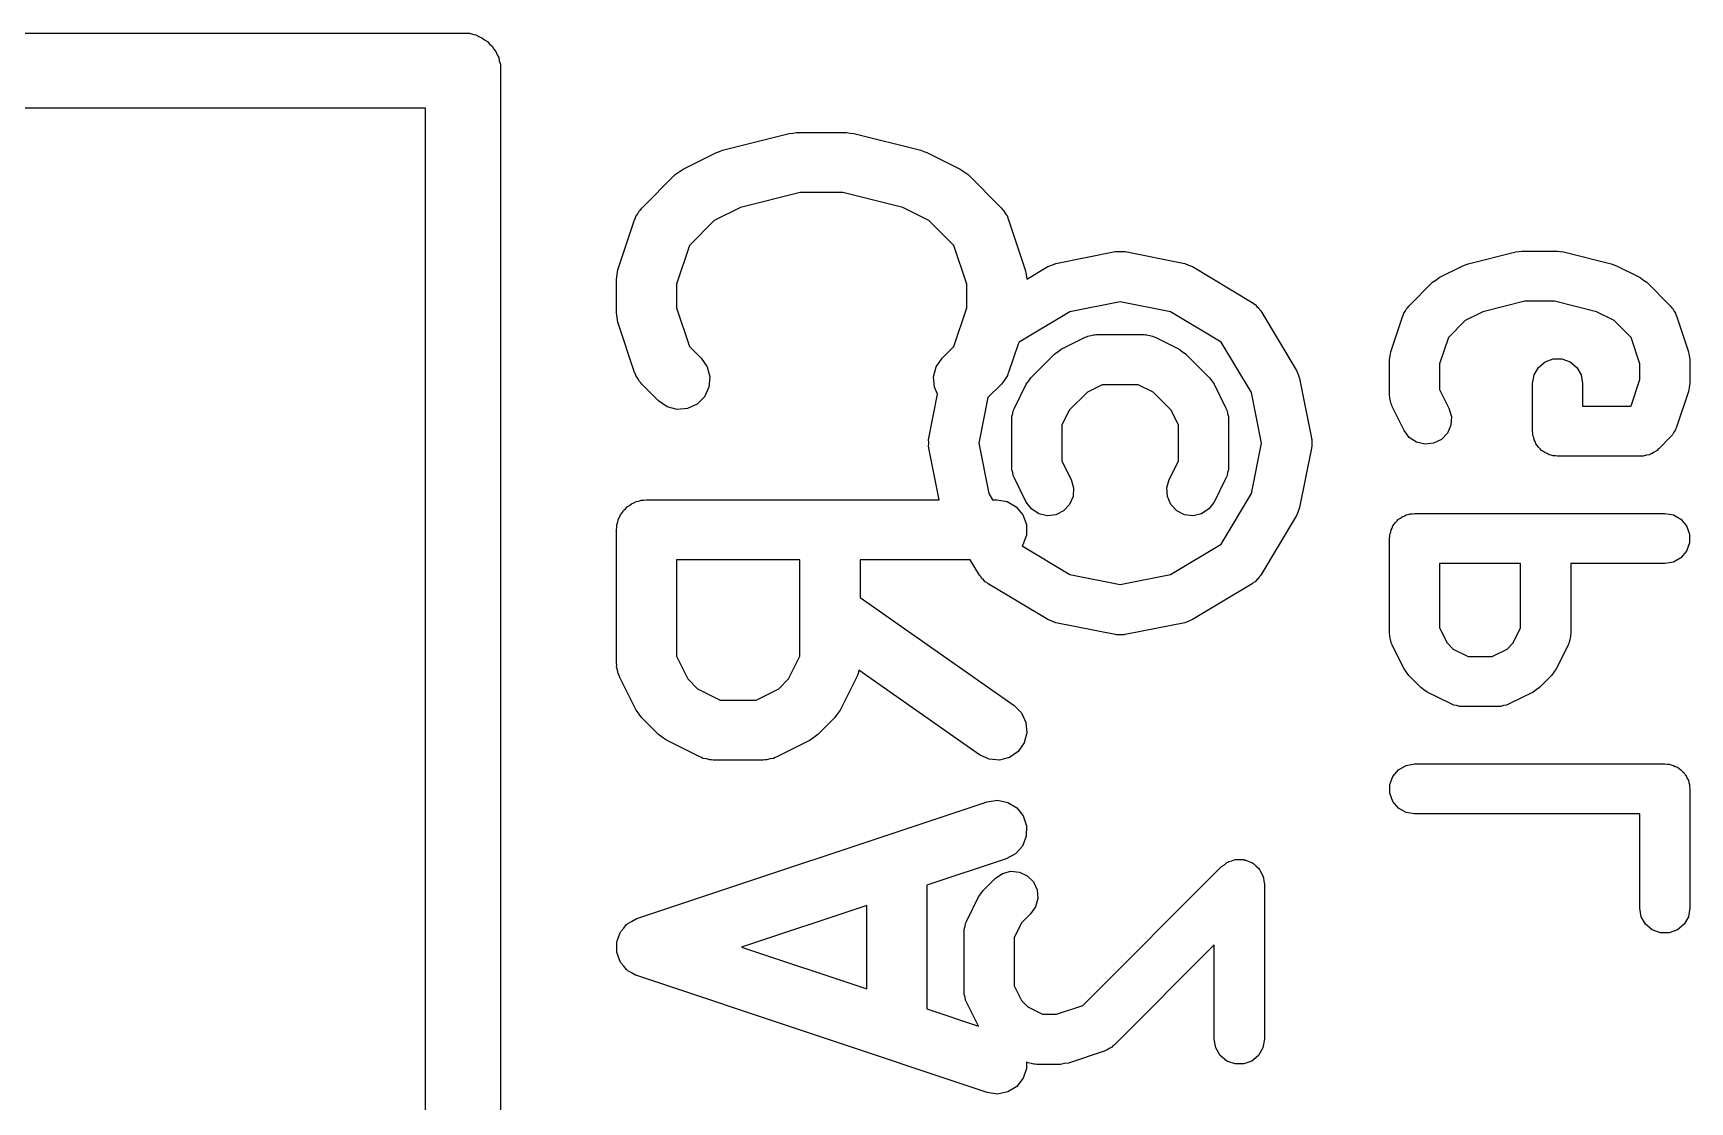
# Model space of a CAD drawing. Extents: x 50.6 to 149.4, y -133.5 to -34.1.
# Drawn here: x 81 to 89.41, y -77.62 to -72.2 of the extents above; entities that cross this region are included whole.
import ezdxf

# ---------------------------------------------------------------- set-up
doc = ezdxf.new("R2010")
doc.units = 0
doc.header["$MEASUREMENT"] = 0
doc.layers.add('BLACK', color=7, linetype='CONTINUOUS')

msp = doc.modelspace()

# ---------------------------------------------------------------- linework, layer by layer
at = {"layer": 'BLACK', "linetype": 'CONTINUOUS'}
for p, q in [((70.0405, -72.1995), (83.2017, -72.1995)), ((83.2017, -72.1995), (83.2017, -72.1995)), ((83.2017, -72.1995), (83.2186, -72.1995)), ((83.2186, -72.1995), (83.2345, -72.2053)), ((83.2345, -72.2053), (83.2512, -72.2082)), ((83.2512, -72.2082), (83.2658, -72.2167)), ((83.2658, -72.2167), (83.2817, -72.2225)), ((83.2817, -72.2225), (83.2947, -72.2334)), ((83.2947, -72.2334), (83.3093, -72.2418)), ((83.3093, -72.2418), (83.3202, -72.2548)), ((83.3202, -72.2548), (83.3332, -72.2657)), ((83.3332, -72.2657), (83.3416, -72.2803)), ((83.3416, -72.2803), (83.3525, -72.2933)), ((83.3525, -72.2933), (83.3583, -72.3092)), ((83.3583, -72.3092), (83.3668, -72.3238)), ((83.3668, -72.3238), (83.3697, -72.3405)), ((83.3697, -72.3405), (83.3755, -72.3564)), ((83.3755, -72.3564), (83.3755, -72.3733)), ((83.3755, -72.3733), (83.3755, -72.3733)), ((83.3755, -72.3733), (83.3755, -90.1867)), ((82.9945, -72.5805), (69.8333, -72.5805)), ((82.9945, -89.9795), (82.9945, -72.5805)), ((84.5027, -72.7925), (84.8414, -72.7078)), ((84.8414, -72.7078), (84.86, -72.7065)), ((84.86, -72.7065), (84.8783, -72.7033)), ((84.8783, -72.7033), (85.1323, -72.7033)), ((85.1323, -72.7033), (85.1507, -72.7065)), ((85.1507, -72.7065), (85.1693, -72.7078)), ((85.1693, -72.7078), (85.508, -72.7925)), ((84.4715, -72.804), (84.4875, -72.7993)), ((84.4875, -72.7993), (84.5027, -72.7925)), ((85.508, -72.7925), (85.5232, -72.7993)), ((85.5232, -72.7993), (85.5392, -72.804)), ((84.3022, -72.8887), (84.4715, -72.804)), ((85.5392, -72.804), (85.7085, -72.8887)), ((84.0932, -73.0866), (84.2626, -72.9172)), ((84.2626, -72.9172), (84.2826, -72.9032)), ((84.2826, -72.9032), (84.3022, -72.8887)), ((85.7085, -72.8887), (85.7281, -72.9032)), ((85.7281, -72.9032), (85.7481, -72.9172)), ((85.7481, -72.9172), (85.9174, -73.0866)), ((84.8971, -73.0081), (84.5929, -73.0841)), ((85.1136, -73.0081), (84.8971, -73.0081)), ((85.4178, -73.0841), (85.1136, -73.0081)), ((84.0564, -73.1461), (84.0606, -73.1384)), ((84.0606, -73.1384), (84.0629, -73.1299)), ((84.0629, -73.1299), (84.0731, -73.1153)), ((84.0731, -73.1153), (84.0816, -73.0996)), ((84.0816, -73.0996), (84.0882, -73.0938)), ((84.0882, -73.0938), (84.0932, -73.0866)), ((84.5929, -73.0841), (84.4606, -73.1503)), ((85.5501, -73.1502), (85.4178, -73.0841)), ((85.9174, -73.0866), (85.9225, -73.0938)), ((85.9225, -73.0938), (85.929, -73.0996)), ((85.929, -73.0996), (85.9375, -73.1153)), ((85.9375, -73.1153), (85.9478, -73.1299)), ((85.9478, -73.1299), (85.9501, -73.1384)), ((85.9501, -73.1384), (85.9542, -73.1461)), ((83.9718, -73.4001), (84.0564, -73.1461)), ((84.4606, -73.1503), (84.3342, -73.2767)), ((85.6765, -73.2767), (85.5501, -73.1502)), ((85.9542, -73.1461), (86.0389, -73.4001)), ((84.3342, -73.2767), (84.2687, -73.4731)), ((85.7419, -73.4731), (85.6765, -73.2767)), ((86.4983, -73.3074), (86.5011, -73.3065)), ((86.5011, -73.3065), (86.5203, -73.3069)), ((86.5203, -73.3069), (86.5395, -73.3065)), ((86.5395, -73.3065), (86.5422, -73.3074)), ((88.543, -73.3077), (88.5583, -73.305)), ((88.5583, -73.305), (88.7397, -73.305)), ((88.7397, -73.305), (88.755, -73.3077)), ((86.0465, -73.4472), (86.1525, -73.3836)), ((86.1525, -73.3836), (86.1727, -73.3759)), ((86.1727, -73.3759), (86.193, -73.3679)), ((86.193, -73.3679), (86.4954, -73.3075)), ((86.4954, -73.3075), (86.4983, -73.3074)), ((86.5422, -73.3074), (86.5452, -73.3075)), ((86.5452, -73.3075), (86.8475, -73.3679)), ((86.8475, -73.3679), (86.8677, -73.3758)), ((86.8677, -73.3758), (86.888, -73.3836)), ((86.888, -73.3836), (87.1904, -73.565)), ((88.1387, -73.4394), (88.2596, -73.3789)), ((88.2596, -73.3789), (88.2729, -73.3749)), ((88.2729, -73.3749), (88.2856, -73.3693)), ((88.2856, -73.3693), (88.5275, -73.3088)), ((88.5275, -73.3088), (88.543, -73.3077)), ((88.755, -73.3077), (88.7705, -73.3088)), ((88.7705, -73.3088), (89.0124, -73.3693)), ((89.0124, -73.3693), (89.0251, -73.3749)), ((89.0251, -73.3749), (89.0384, -73.3789)), ((89.0384, -73.3789), (89.1594, -73.4394)), ((83.9639, -73.4483), (83.9682, -73.4243)), ((83.9639, -73.6177), (83.9639, -73.4483)), ((83.9682, -73.4243), (83.9718, -73.4001)), ((84.2687, -73.4731), (84.2687, -73.5929)), ((85.7419, -73.5929), (85.7419, -73.4731)), ((86.0389, -73.4001), (86.0425, -73.4243)), ((86.0425, -73.4243), (86.0465, -73.4472)), ((87.9847, -73.5841), (88.1056, -73.4632)), ((88.1056, -73.4632), (88.1223, -73.4515)), ((88.1223, -73.4515), (88.1387, -73.4394)), ((89.1594, -73.4394), (89.1757, -73.4515)), ((89.1757, -73.4515), (89.1924, -73.4632)), ((89.1924, -73.4632), (89.3133, -73.5841)), ((88.5739, -73.559), (88.3607, -73.6123)), ((88.7241, -73.559), (88.5739, -73.559)), ((88.9373, -73.6123), (88.7241, -73.559)), ((83.9682, -73.6417), (83.9639, -73.6177)), ((83.9718, -73.6659), (83.9682, -73.6417)), ((84.2687, -73.5929), (84.3342, -73.7893)), ((85.6765, -73.7893), (85.7419, -73.5929)), ((86.2644, -73.6127), (86.0081, -73.7665)), ((86.5203, -73.5615), (86.2644, -73.6127)), ((86.7762, -73.6127), (86.5203, -73.5615)), ((87.0325, -73.7665), (86.7762, -73.6127)), ((87.1904, -73.565), (87.1972, -73.5709)), ((87.1972, -73.5709), (87.205, -73.5753)), ((87.205, -73.5753), (87.2137, -73.5853)), ((87.2137, -73.5853), (87.2237, -73.5939)), ((87.2237, -73.5939), (87.228, -73.6018)), ((87.228, -73.6018), (87.2339, -73.6086)), ((87.2339, -73.6086), (87.4154, -73.9109)), ((87.8935, -73.8152), (87.954, -73.6337)), ((87.954, -73.6337), (87.9575, -73.6273)), ((87.9575, -73.6273), (87.9594, -73.6202)), ((87.9594, -73.6202), (87.9679, -73.608)), ((87.9679, -73.608), (87.975, -73.595)), ((87.975, -73.595), (87.9805, -73.5901)), ((87.9805, -73.5901), (87.9847, -73.5841)), ((88.3607, -73.6123), (88.2707, -73.6573)), ((89.0274, -73.6573), (88.9373, -73.6123)), ((89.3133, -73.5841), (89.3175, -73.5901)), ((89.3175, -73.5901), (89.323, -73.595)), ((89.323, -73.595), (89.3301, -73.608)), ((89.3301, -73.608), (89.3386, -73.6202)), ((89.3386, -73.6202), (89.3405, -73.6273)), ((89.3405, -73.6273), (89.344, -73.6337)), ((89.344, -73.6337), (89.4045, -73.8152)), ((84.0564, -73.9199), (83.9718, -73.6659)), ((88.2707, -73.6573), (88.1855, -73.7425)), ((89.1125, -73.7425), (89.0274, -73.6573)), ((84.3342, -73.7893), (84.3934, -73.8486)), ((85.6172, -73.8486), (85.6765, -73.7893)), ((86.002, -73.7766), (85.9542, -73.9199)), ((86.0081, -73.7665), (86.002, -73.7766)), ((86.2052, -73.8143), (86.2216, -73.8022)), ((86.2216, -73.8022), (86.3425, -73.7417)), ((86.3425, -73.7417), (86.3495, -73.7397)), ((86.3495, -73.7397), (86.3559, -73.736)), ((86.3559, -73.736), (86.3705, -73.7334)), ((86.3705, -73.7334), (86.3848, -73.7292)), ((86.3848, -73.7292), (86.3921, -73.7296)), ((86.3921, -73.7296), (86.3993, -73.7283)), ((86.3993, -73.7283), (86.6412, -73.7283)), ((86.6412, -73.7283), (86.6484, -73.7296)), ((86.6484, -73.7296), (86.6557, -73.7292)), ((86.6557, -73.7292), (86.67, -73.7334)), ((86.67, -73.7334), (86.6847, -73.736)), ((86.6847, -73.736), (86.691, -73.7397)), ((86.691, -73.7397), (86.698, -73.7417)), ((86.698, -73.7417), (86.819, -73.8022)), ((86.819, -73.8022), (86.8353, -73.8143)), ((87.1862, -74.0228), (87.0325, -73.7665)), ((88.1855, -73.7425), (88.141, -73.8759)), ((89.157, -73.8759), (89.1125, -73.7425)), ((84.3934, -73.8486), (84.4238, -73.8919)), ((84.4238, -73.8919), (84.4375, -73.9431)), ((85.5732, -73.9431), (85.5869, -73.8919)), ((85.5869, -73.8919), (85.6172, -73.8486)), ((86.0676, -73.947), (86.1886, -73.826)), ((86.1886, -73.826), (86.2052, -73.8143)), ((86.8353, -73.8143), (86.852, -73.826)), ((86.852, -73.826), (86.9729, -73.947)), ((87.887, -73.8553), (87.8906, -73.8353)), ((87.887, -74.0368), (87.887, -73.8553)), ((87.8906, -73.8353), (87.8935, -73.8152)), ((88.141, -73.8759), (88.141, -74.0068)), ((88.6204, -73.9329), (88.6424, -73.8947)), ((88.6424, -73.8947), (88.6762, -73.8663)), ((88.6762, -73.8663), (88.7177, -73.8512)), ((88.7177, -73.8512), (88.7618, -73.8512)), ((88.7618, -73.8512), (88.8032, -73.8663)), ((88.8032, -73.8663), (88.837, -73.8947)), ((88.837, -73.8947), (88.8591, -73.9329)), ((89.157, -73.9557), (89.157, -73.8759)), ((89.4045, -73.8152), (89.4075, -73.8353)), ((89.4075, -73.8353), (89.411, -73.8553)), ((89.411, -73.8553), (89.411, -73.9763)), ((84.0606, -73.9276), (84.0564, -73.9199)), ((84.0629, -73.9361), (84.0606, -73.9276)), ((84.0731, -73.9507), (84.0629, -73.9361)), ((84.0816, -73.9664), (84.0731, -73.9507)), ((84.0882, -73.9722), (84.0816, -73.9664)), ((84.0932, -73.9794), (84.0882, -73.9722)), ((84.4375, -73.9431), (84.4329, -73.9958)), ((85.5778, -73.9958), (85.5732, -73.9431)), ((85.9225, -73.9722), (85.9174, -73.9794)), ((85.929, -73.9664), (85.9225, -73.9722)), ((85.9375, -73.9507), (85.929, -73.9664)), ((85.9478, -73.9361), (85.9375, -73.9507)), ((85.9501, -73.9276), (85.9478, -73.9361)), ((85.9542, -73.9199), (85.9501, -73.9276)), ((86.0438, -73.98), (86.0559, -73.9636)), ((86.0559, -73.9636), (86.0676, -73.947)), ((86.9729, -73.947), (86.9846, -73.9636)), ((86.9846, -73.9636), (86.9967, -73.98)), ((87.4154, -73.9109), (87.4231, -73.9312)), ((87.4231, -73.9312), (87.431, -73.9514)), ((87.431, -73.9514), (87.4915, -74.2538)), ((88.6127, -73.9763), (88.6204, -73.9329)), ((88.6127, -74.2182), (88.6127, -73.9763)), ((88.8591, -73.9329), (88.8667, -73.9763)), ((88.8667, -73.9763), (88.8667, -74.0912)), ((89.1125, -74.0891), (89.157, -73.9557)), ((89.411, -73.9763), (89.4075, -73.9963)), ((84.1779, -74.0641), (84.0932, -73.9794)), ((84.4105, -74.0437), (84.3731, -74.0812)), ((84.4329, -73.9958), (84.4105, -74.0437)), ((85.5491, -74.2538), (85.5938, -74.0301)), ((85.5938, -74.0301), (85.5778, -73.9958)), ((85.8493, -74.0475), (85.8031, -74.2787)), ((85.9174, -73.9794), (85.8493, -74.0475)), ((85.9833, -74.1009), (86.0438, -73.98)), ((86.3536, -74.0202), (86.2618, -74.112)), ((86.4293, -73.9823), (86.3536, -74.0202)), ((86.6112, -73.9823), (86.4293, -73.9823)), ((86.6869, -74.0202), (86.6112, -73.9823)), ((86.7787, -74.112), (86.6869, -74.0202)), ((86.9967, -73.98), (87.0572, -74.1009)), ((87.2374, -74.2787), (87.1862, -74.0228)), ((87.8883, -74.044), (87.887, -74.0368)), ((87.8879, -74.0513), (87.8883, -74.044)), ((87.8921, -74.0655), (87.8879, -74.0513)), ((88.141, -74.0068), (88.1881, -74.1009)), ((89.4045, -74.0165), (89.344, -74.1979)), ((89.4075, -73.9963), (89.4045, -74.0165)), ((84.2213, -74.0945), (84.1779, -74.0641)), ((84.2724, -74.1082), (84.2213, -74.0945)), ((84.3251, -74.1035), (84.2724, -74.1082)), ((84.3731, -74.0812), (84.3251, -74.1035)), ((85.9708, -74.1432), (85.975, -74.1289)), ((85.9712, -74.1505), (85.9708, -74.1432)), ((85.975, -74.1289), (85.9776, -74.1143)), ((85.9776, -74.1143), (85.9812, -74.1079)), ((85.9812, -74.1079), (85.9833, -74.1009)), ((86.2618, -74.112), (86.2239, -74.1877)), ((86.8166, -74.1877), (86.7787, -74.112)), ((87.0572, -74.1009), (87.0593, -74.1079)), ((87.0593, -74.1079), (87.0629, -74.1143)), ((87.0629, -74.1143), (87.0655, -74.1289)), ((87.0655, -74.1289), (87.0698, -74.1432)), ((87.0698, -74.1432), (87.0693, -74.1505)), ((87.8947, -74.0802), (87.8921, -74.0655)), ((87.8983, -74.0865), (87.8947, -74.0802)), ((87.9004, -74.0936), (87.8983, -74.0865)), ((87.9609, -74.2145), (87.9004, -74.0936)), ((88.1881, -74.1009), (88.2007, -74.1432)), ((88.2007, -74.1432), (88.198, -74.1872)), ((88.8667, -74.0912), (89.1105, -74.0912)), ((89.1105, -74.0912), (89.1125, -74.0891)), ((85.9699, -74.1577), (85.9712, -74.1505)), ((85.9699, -74.3996), (85.9699, -74.1577)), ((86.2239, -74.1877), (86.2239, -74.3696)), ((86.8166, -74.3696), (86.8166, -74.1877)), ((87.0693, -74.1505), (87.0706, -74.1577)), ((87.0706, -74.1577), (87.0706, -74.3996)), ((87.9872, -74.2499), (87.9609, -74.2145)), ((88.1805, -74.2277), (88.1502, -74.2597)), ((88.198, -74.1872), (88.1805, -74.2277)), ((88.6147, -74.2291), (88.6127, -74.2182)), ((88.6147, -74.2402), (88.6147, -74.2291)), ((89.3301, -74.2236), (89.323, -74.2367)), ((89.3386, -74.2114), (89.3301, -74.2236)), ((89.3405, -74.2043), (89.3386, -74.2114)), ((89.344, -74.1979), (89.3405, -74.2043)), ((85.5481, -74.2595), (85.549, -74.2567)), ((85.5485, -74.2787), (85.5481, -74.2595)), ((85.5481, -74.2979), (85.5485, -74.2787)), ((85.549, -74.3006), (85.5481, -74.2979)), ((85.549, -74.2567), (85.5491, -74.2538)), ((85.5491, -74.3036), (85.549, -74.3006)), ((85.6015, -74.5659), (85.5491, -74.3036)), ((85.8031, -74.2787), (85.8543, -74.5346)), ((87.1862, -74.5346), (87.2374, -74.2787)), ((87.4915, -74.3036), (87.431, -74.606)), ((87.4915, -74.2538), (87.4915, -74.2567)), ((87.4915, -74.2567), (87.4925, -74.2595)), ((87.4925, -74.2979), (87.4915, -74.3006)), ((87.4915, -74.3006), (87.4915, -74.3036)), ((87.4925, -74.2595), (87.492, -74.2787)), ((87.492, -74.2787), (87.4925, -74.2979)), ((88.024, -74.2742), (87.9872, -74.2499)), ((88.0669, -74.2845), (88.024, -74.2742)), ((88.1107, -74.2794), (88.0669, -74.2845)), ((88.1502, -74.2597), (88.1107, -74.2794)), ((88.6185, -74.2507), (88.6147, -74.2402)), ((88.6204, -74.2616), (88.6185, -74.2507)), ((88.626, -74.2713), (88.6204, -74.2616)), ((88.6298, -74.2817), (88.626, -74.2713)), ((88.6369, -74.2902), (88.6298, -74.2817)), ((88.6424, -74.2998), (88.6369, -74.2902)), ((88.651, -74.307), (88.6424, -74.2998)), ((88.6581, -74.3155), (88.651, -74.307)), ((88.6677, -74.321), (88.6581, -74.3155)), ((89.2447, -74.3155), (89.2303, -74.3238)), ((89.2483, -74.3112), (89.2447, -74.3155)), ((89.2529, -74.308), (89.2483, -74.3112)), ((89.3133, -74.2475), (89.2529, -74.308)), ((89.3175, -74.2415), (89.3133, -74.2475)), ((89.323, -74.2367), (89.3175, -74.2415)), ((85.9712, -74.4068), (85.9699, -74.3996)), ((86.2239, -74.3696), (86.271, -74.4638)), ((86.7695, -74.4638), (86.8166, -74.3696)), ((87.0706, -74.3996), (87.0693, -74.4068)), ((88.6762, -74.3282), (88.6677, -74.321)), ((88.6867, -74.332), (88.6762, -74.3282)), ((88.6963, -74.3375), (88.6867, -74.332)), ((88.7072, -74.3395), (88.6963, -74.3375)), ((88.7177, -74.3433), (88.7072, -74.3395)), ((88.7288, -74.3433), (88.7177, -74.3433)), ((88.7397, -74.3452), (88.7288, -74.3433)), ((89.1631, -74.3452), (88.7397, -74.3452)), ((89.1686, -74.3442), (89.1631, -74.3452)), ((89.1741, -74.3447), (89.1686, -74.3442)), ((89.1902, -74.3404), (89.1741, -74.3447)), ((89.2065, -74.3375), (89.1902, -74.3404)), ((89.2113, -74.3347), (89.2065, -74.3375)), ((89.2167, -74.3333), (89.2113, -74.3347)), ((89.2303, -74.3238), (89.2167, -74.3333)), ((85.9708, -74.4141), (85.9712, -74.4068)), ((85.975, -74.4284), (85.9708, -74.4141)), ((85.9776, -74.4431), (85.975, -74.4284)), ((85.9812, -74.4494), (85.9776, -74.4431)), ((85.9833, -74.4564), (85.9812, -74.4494)), ((86.0438, -74.5774), (85.9833, -74.4564)), ((86.271, -74.4638), (86.2836, -74.5061)), ((86.757, -74.5061), (86.7695, -74.4638)), ((87.0572, -74.4564), (86.9967, -74.5774)), ((87.0593, -74.4494), (87.0572, -74.4564)), ((87.0629, -74.4431), (87.0593, -74.4494)), ((87.0655, -74.4284), (87.0629, -74.4431)), ((87.0698, -74.4141), (87.0655, -74.4284)), ((87.0693, -74.4068), (87.0698, -74.4141)), ((84.1032, -74.5682), (84.1163, -74.5659)), ((84.1163, -74.5659), (85.6015, -74.5659)), ((85.8543, -74.5346), (85.8731, -74.5659)), ((85.8731, -74.5659), (85.8943, -74.5659)), ((85.8943, -74.5659), (85.9465, -74.5751)), ((86.2809, -74.5501), (86.2634, -74.5906)), ((86.2836, -74.5061), (86.2809, -74.5501)), ((86.7596, -74.5501), (86.757, -74.5061)), ((86.7771, -74.5906), (86.7596, -74.5501)), ((87.0325, -74.7909), (87.1862, -74.5346)), ((83.9798, -74.6547), (83.9844, -74.6421)), ((83.9844, -74.6421), (83.9929, -74.6319)), ((83.9929, -74.6319), (83.9996, -74.6204)), ((83.9996, -74.6204), (84.0098, -74.6118)), ((84.0098, -74.6118), (84.0184, -74.6016)), ((84.0184, -74.6016), (84.0299, -74.5949)), ((84.0299, -74.5949), (84.0401, -74.5864)), ((84.0401, -74.5864), (84.0527, -74.5818)), ((84.0527, -74.5818), (84.0642, -74.5751)), ((84.0642, -74.5751), (84.0773, -74.5728)), ((84.0773, -74.5728), (84.0899, -74.5682)), ((84.0899, -74.5682), (84.1032, -74.5682)), ((85.9465, -74.5751), (85.9923, -74.6016)), ((85.9923, -74.6016), (86.0263, -74.6421)), ((86.0263, -74.6421), (86.0444, -74.6919)), ((86.0701, -74.6128), (86.0438, -74.5774)), ((86.1069, -74.6371), (86.0701, -74.6128)), ((86.1498, -74.6473), (86.1069, -74.6371)), ((86.1936, -74.6423), (86.1498, -74.6473)), ((86.2331, -74.6226), (86.1936, -74.6423)), ((86.2634, -74.5906), (86.2331, -74.6226)), ((86.8075, -74.6226), (86.7771, -74.5906)), ((86.8469, -74.6423), (86.8075, -74.6226)), ((86.8907, -74.6473), (86.8469, -74.6423)), ((86.9336, -74.6371), (86.8907, -74.6473)), ((86.9704, -74.6128), (86.9336, -74.6371)), ((86.9967, -74.5774), (86.9704, -74.6128)), ((87.4154, -74.6464), (87.2339, -74.9488)), ((87.4231, -74.6262), (87.4154, -74.6464)), ((87.431, -74.606), (87.4231, -74.6262)), ((87.9505, -74.6525), (87.961, -74.6487)), ((87.961, -74.6487), (87.9706, -74.6431)), ((87.9706, -74.6431), (87.9815, -74.6412)), ((87.9815, -74.6412), (87.992, -74.6374)), ((87.992, -74.6374), (88.0031, -74.6374)), ((88.0031, -74.6374), (88.014, -74.6355)), ((88.014, -74.6355), (89.284, -74.6355)), ((89.284, -74.6355), (89.3275, -74.6431)), ((89.3275, -74.6431), (89.3657, -74.6652)), ((83.9639, -74.7183), (83.9662, -74.7052)), ((83.9639, -75.3957), (83.9639, -74.7183)), ((83.9662, -74.6919), (83.9708, -74.6793)), ((83.9662, -74.7052), (83.9662, -74.6919)), ((83.9708, -74.6793), (83.9731, -74.6662)), ((83.9731, -74.6662), (83.9798, -74.6547)), ((86.0444, -74.6919), (86.0444, -74.7448)), ((87.889, -74.7404), (87.8928, -74.73)), ((87.8928, -74.73), (87.8947, -74.719)), ((87.8947, -74.719), (87.9002, -74.7094)), ((87.9002, -74.7094), (87.904, -74.699)), ((87.904, -74.699), (87.9112, -74.6905)), ((87.9112, -74.6905), (87.9167, -74.6808)), ((87.9167, -74.6808), (87.9252, -74.6737)), ((87.9252, -74.6737), (87.9324, -74.6652)), ((87.9324, -74.6652), (87.942, -74.6596)), ((87.942, -74.6596), (87.9505, -74.6525)), ((89.3657, -74.6652), (89.394, -74.699)), ((89.394, -74.699), (89.4091, -74.7404)), ((86.0263, -74.7945), (86.0223, -74.7994)), ((86.0223, -74.7994), (86.2644, -74.9446)), ((86.0444, -74.7448), (86.0263, -74.7945)), ((86.7762, -74.9446), (87.0325, -74.7909)), ((87.887, -74.7625), (87.889, -74.7515)), ((87.887, -75.2463), (87.887, -74.7625)), ((87.889, -74.7515), (87.889, -74.7404)), ((89.4091, -74.7845), (89.394, -74.826)), ((89.4091, -74.7404), (89.4091, -74.7845)), ((84.2687, -74.8707), (84.2687, -75.3597)), ((84.8953, -74.8707), (84.2687, -74.8707)), ((84.8953, -75.3597), (84.8953, -74.8707)), ((85.7598, -74.8707), (85.2001, -74.8707)), ((85.2001, -74.8707), (85.2001, -75.0623)), ((85.8066, -74.9488), (85.7598, -74.8707)), ((88.141, -74.8895), (88.141, -75.2163)), ((88.5523, -74.8895), (88.141, -74.8895)), ((88.5523, -75.2163), (88.5523, -74.8895)), ((89.284, -74.8895), (88.8063, -74.8895)), ((88.8063, -74.8895), (88.8063, -75.2463)), ((89.3275, -74.8818), (89.284, -74.8895)), ((89.3657, -74.8598), (89.3275, -74.8818)), ((89.394, -74.826), (89.3657, -74.8598)), ((85.8125, -74.9556), (85.8066, -74.9488)), ((85.8169, -74.9634), (85.8125, -74.9556)), ((85.8268, -74.9721), (85.8169, -74.9634)), ((85.8355, -74.9821), (85.8268, -74.9721)), ((85.8434, -74.9864), (85.8355, -74.9821)), ((85.8502, -74.9923), (85.8434, -74.9864)), ((86.2644, -74.9446), (86.5203, -74.9958)), ((86.5203, -74.9958), (86.7762, -74.9446)), ((87.1971, -74.9864), (87.1904, -74.9923)), ((87.205, -74.9821), (87.1971, -74.9864)), ((87.2137, -74.9721), (87.205, -74.9821)), ((87.2237, -74.9634), (87.2137, -74.9721)), ((87.228, -74.9556), (87.2237, -74.9634)), ((87.2339, -74.9488), (87.228, -74.9556)), ((85.2001, -75.0623), (85.9817, -75.6095)), ((86.1525, -75.1738), (85.8502, -74.9923)), ((87.1904, -74.9923), (86.888, -75.1738)), ((86.1727, -75.1815), (86.1525, -75.1738)), ((86.193, -75.1894), (86.1727, -75.1815)), ((86.4954, -75.2499), (86.193, -75.1894)), ((86.8475, -75.1894), (86.5452, -75.2499)), ((86.8678, -75.1815), (86.8475, -75.1894)), ((86.888, -75.1738), (86.8678, -75.1815)), ((88.141, -75.2163), (88.1789, -75.292)), ((88.5144, -75.292), (88.5523, -75.2163)), ((86.4983, -75.2499), (86.4954, -75.2499)), ((86.5011, -75.2509), (86.4983, -75.2499)), ((86.5203, -75.2504), (86.5011, -75.2509)), ((86.5394, -75.2509), (86.5203, -75.2504)), ((86.5422, -75.2499), (86.5394, -75.2509)), ((86.5452, -75.2499), (86.5422, -75.2499)), ((87.8883, -75.2535), (87.887, -75.2463)), ((87.8879, -75.2608), (87.8883, -75.2535)), ((87.8921, -75.2751), (87.8879, -75.2608)), ((87.8947, -75.2897), (87.8921, -75.2751)), ((87.8983, -75.2961), (87.8947, -75.2897)), ((87.9004, -75.3031), (87.8983, -75.2961)), ((87.9609, -75.424), (87.9004, -75.3031)), ((88.1789, -75.292), (88.2102, -75.3233)), ((88.2102, -75.3233), (88.2859, -75.3612)), ((88.4074, -75.3612), (88.4831, -75.3233)), ((88.4831, -75.3233), (88.5144, -75.292)), ((88.7929, -75.3031), (88.7324, -75.424)), ((88.7949, -75.2961), (88.7929, -75.3031)), ((88.7986, -75.2897), (88.7949, -75.2961)), ((88.8012, -75.2751), (88.7986, -75.2897)), ((88.8054, -75.2608), (88.8012, -75.2751)), ((88.8063, -75.2463), (88.805, -75.2535)), ((88.805, -75.2535), (88.8054, -75.2608)), ((83.9655, -75.4043), (83.9639, -75.3957)), ((83.9649, -75.4131), (83.9655, -75.4043)), ((84.2687, -75.3597), (84.3263, -75.4747)), ((84.8377, -75.4747), (84.8953, -75.3597)), ((88.2859, -75.3612), (88.4074, -75.3612)), ((83.97, -75.4302), (83.9649, -75.4131)), ((83.9731, -75.4478), (83.97, -75.4302)), ((83.9775, -75.4554), (83.9731, -75.4478)), ((83.98, -75.4638), (83.9775, -75.4554)), ((84.0647, -75.6332), (83.98, -75.4638)), ((84.3263, -75.4747), (84.3759, -75.5244)), ((84.7881, -75.5244), (84.8377, -75.4747)), ((85.184, -75.4638), (85.0993, -75.6332)), ((85.1865, -75.4554), (85.184, -75.4638)), ((85.1909, -75.4478), (85.1865, -75.4554)), ((85.194, -75.4302), (85.1909, -75.4478)), ((85.8069, -75.8592), (85.194, -75.4301)), ((85.194, -75.4301), (85.194, -75.4302)), ((87.973, -75.4404), (87.9609, -75.424)), ((87.9847, -75.457), (87.973, -75.4404)), ((88.0452, -75.5175), (87.9847, -75.457)), ((88.7086, -75.457), (88.6481, -75.5175)), ((88.7203, -75.4404), (88.7086, -75.457)), ((88.7324, -75.424), (88.7203, -75.4404)), ((84.3759, -75.5244), (84.491, -75.5819)), ((84.673, -75.5819), (84.7881, -75.5244)), ((88.0618, -75.5292), (88.0452, -75.5175)), ((88.0782, -75.5413), (88.0618, -75.5292)), ((88.1991, -75.6018), (88.0782, -75.5413)), ((88.6151, -75.5413), (88.4942, -75.6018)), ((88.6314, -75.5292), (88.6151, -75.5413)), ((88.6481, -75.5175), (88.6314, -75.5292)), ((84.0792, -75.6528), (84.0647, -75.6332)), ((84.0932, -75.6728), (84.0792, -75.6528)), ((84.491, -75.5819), (84.673, -75.5819)), ((85.0848, -75.6528), (85.0708, -75.6728)), ((85.0993, -75.6332), (85.0848, -75.6528)), ((85.9817, -75.6095), (86.0192, -75.6469)), ((86.0192, -75.6469), (86.0415, -75.6949)), ((88.2061, -75.6039), (88.1991, -75.6018)), ((88.2125, -75.6075), (88.2061, -75.6039)), ((88.2271, -75.6101), (88.2125, -75.6075)), ((88.2414, -75.6144), (88.2271, -75.6101)), ((88.2487, -75.6139), (88.2414, -75.6144)), ((88.2559, -75.6152), (88.2487, -75.6139)), ((88.4374, -75.6152), (88.2559, -75.6152)), ((88.4446, -75.6139), (88.4374, -75.6152)), ((88.4519, -75.6144), (88.4446, -75.6139)), ((88.4661, -75.6101), (88.4519, -75.6144)), ((88.4808, -75.6075), (88.4661, -75.6101)), ((88.4871, -75.6039), (88.4808, -75.6075)), ((88.4942, -75.6018), (88.4871, -75.6039)), ((84.1779, -75.7574), (84.0932, -75.6728)), ((85.0708, -75.6728), (84.9861, -75.7574)), ((86.0415, -75.6949), (86.0462, -75.7476)), ((84.1979, -75.7714), (84.1779, -75.7574)), ((84.2175, -75.786), (84.1979, -75.7714)), ((84.3868, -75.8706), (84.2175, -75.786)), ((84.9465, -75.786), (84.7772, -75.8706)), ((84.9661, -75.7714), (84.9465, -75.786)), ((84.9861, -75.7574), (84.9661, -75.7714)), ((86.0325, -75.7987), (86.0021, -75.8421)), ((86.0462, -75.7476), (86.0325, -75.7987)), ((84.3953, -75.8731), (84.3868, -75.8706)), ((84.4029, -75.8775), (84.3953, -75.8731)), ((84.4205, -75.8806), (84.4029, -75.8775)), ((84.4376, -75.8857), (84.4205, -75.8806)), ((84.4463, -75.8852), (84.4376, -75.8857)), ((84.455, -75.8867), (84.4463, -75.8852)), ((84.709, -75.8867), (84.455, -75.8867)), ((84.7177, -75.8852), (84.709, -75.8867)), ((84.7264, -75.8857), (84.7177, -75.8852)), ((84.7435, -75.8806), (84.7264, -75.8857)), ((84.7611, -75.8775), (84.7435, -75.8806)), ((84.7687, -75.8731), (84.7611, -75.8775)), ((84.7772, -75.8706), (84.7687, -75.8731)), ((85.8549, -75.8815), (85.8069, -75.8592)), ((85.9076, -75.8862), (85.8549, -75.8815)), ((85.9588, -75.8724), (85.9076, -75.8862)), ((86.0021, -75.8421), (85.9588, -75.8724)), ((87.9706, -75.9131), (88.014, -75.9055)), ((88.014, -75.9055), (89.284, -75.9055)), ((89.284, -75.9055), (89.295, -75.9074)), ((89.295, -75.9074), (89.3061, -75.9074)), ((89.3061, -75.9074), (89.3165, -75.9112)), ((89.3165, -75.9112), (89.3275, -75.9131)), ((87.889, -76.0104), (87.904, -75.969)), ((87.904, -75.969), (87.9324, -75.9352)), ((87.9324, -75.9352), (87.9706, -75.9131)), ((89.3275, -75.9131), (89.3371, -75.9187)), ((89.3371, -75.9187), (89.3475, -75.9225)), ((89.3475, -75.9225), (89.356, -75.9296)), ((89.356, -75.9296), (89.3657, -75.9352)), ((89.3657, -75.9352), (89.3728, -75.9437)), ((89.3728, -75.9437), (89.3813, -75.9508)), ((89.3813, -75.9508), (89.3869, -75.9605)), ((89.3869, -75.9605), (89.394, -75.969)), ((89.394, -75.969), (89.3978, -75.9794)), ((89.3978, -75.9794), (89.4034, -75.989)), ((89.4034, -75.989), (89.4053, -76)), ((87.889, -76.0545), (87.889, -76.0104)), ((87.904, -76.096), (87.889, -76.0545)), ((89.4053, -76), (89.4091, -76.0104)), ((89.4091, -76.0104), (89.4091, -76.0215)), ((89.4091, -76.0215), (89.411, -76.0325)), ((89.411, -76.0325), (89.411, -76.6372)), ((84.0681, -76.6904), (85.8461, -76.0978)), ((85.8461, -76.0978), (85.8985, -76.09)), ((85.8985, -76.09), (85.9503, -76.1006)), ((85.9503, -76.1006), (85.9954, -76.1283)), ((85.9954, -76.1283), (86.0283, -76.1698)), ((87.9324, -76.1298), (87.904, -76.096)), ((87.9706, -76.1518), (87.9324, -76.1298)), ((88.014, -76.1595), (87.9706, -76.1518)), ((89.157, -76.1595), (88.014, -76.1595)), ((89.157, -76.6372), (89.157, -76.1595)), ((86.0283, -76.1698), (86.0451, -76.22)), ((86.0451, -76.22), (86.0436, -76.2729)), ((86.0242, -76.3221), (85.9891, -76.3617)), ((86.0436, -76.2729), (86.0242, -76.3221)), ((85.9425, -76.3869), (85.5387, -76.5215)), ((85.9891, -76.3617), (85.9425, -76.3869)), ((87.0352, -76.4265), (87.0488, -76.417)), ((87.0488, -76.417), (87.0615, -76.4063)), ((87.0615, -76.4063), (87.0668, -76.4044)), ((87.0668, -76.4044), (87.0714, -76.4012)), ((87.0714, -76.4012), (87.0874, -76.3969)), ((87.0874, -76.3969), (87.103, -76.3912)), ((87.103, -76.3912), (87.1086, -76.3912)), ((87.1086, -76.3912), (87.114, -76.3898)), ((87.114, -76.3898), (87.1305, -76.3912)), ((87.1305, -76.3912), (87.1471, -76.3912)), ((87.1471, -76.3912), (87.1523, -76.3931)), ((87.1523, -76.3931), (87.1579, -76.3936)), ((87.1579, -76.3936), (87.1729, -76.4006)), ((87.1729, -76.4006), (87.1885, -76.4063)), ((87.1885, -76.4063), (87.1928, -76.4099)), ((87.1928, -76.4099), (87.1979, -76.4123)), ((87.1979, -76.4123), (87.2096, -76.424)), ((85.8257, -76.5474), (85.8862, -76.487)), ((85.8862, -76.487), (85.9223, -76.4617)), ((85.9223, -76.4617), (85.9649, -76.4502)), ((85.9649, -76.4502), (86.0088, -76.4541)), ((86.0088, -76.4541), (86.0488, -76.4727)), ((86.0488, -76.4727), (86.08, -76.5039)), ((86.3307, -77.131), (87.0352, -76.4265)), ((87.2096, -76.424), (87.2223, -76.4347)), ((87.2223, -76.4347), (87.2251, -76.4395)), ((87.2251, -76.4395), (87.2291, -76.4434)), ((87.2291, -76.4434), (87.2361, -76.4585)), ((87.2361, -76.4585), (87.2444, -76.4729)), ((87.2444, -76.4729), (87.2453, -76.4784)), ((87.2453, -76.4784), (87.2477, -76.4834)), ((87.2477, -76.4834), (87.2491, -76.5)), ((87.2491, -76.5), (87.252, -76.5163)), ((85.5387, -76.5215), (85.5387, -77.1485)), ((85.7414, -76.7014), (85.8019, -76.5804)), ((85.8019, -76.5804), (85.814, -76.5641)), ((85.814, -76.5641), (85.8257, -76.5474)), ((86.08, -76.5039), (86.0986, -76.5439)), ((86.0986, -76.5439), (86.1025, -76.5878)), ((87.252, -76.5163), (87.252, -77.3025)), ((85.2339, -76.6231), (84.5983, -76.835)), ((85.2339, -77.0469), (85.2339, -76.6231)), ((86.0658, -76.6666), (86.0199, -76.7125)), ((86.0911, -76.6304), (86.0658, -76.6666)), ((86.1025, -76.5878), (86.0911, -76.6304)), ((89.1647, -76.6807), (89.157, -76.6372)), ((89.411, -76.6372), (89.4034, -76.6807)), ((83.9865, -76.7552), (84.0013, -76.7385)), ((84.0013, -76.7385), (84.0152, -76.721)), ((84.0152, -76.721), (84.0188, -76.7188)), ((84.0188, -76.7188), (84.0216, -76.7156)), ((84.0216, -76.7156), (84.0413, -76.705)), ((84.0413, -76.705), (84.0603, -76.6933)), ((84.0603, -76.6933), (84.0644, -76.6924)), ((84.0644, -76.6924), (84.0681, -76.6904)), ((85.728, -76.7582), (85.7293, -76.751)), ((85.7289, -76.7437), (85.7331, -76.7294)), ((85.7293, -76.751), (85.7289, -76.7437)), ((85.7331, -76.7294), (85.7357, -76.7148)), ((85.7357, -76.7148), (85.7393, -76.7084)), ((85.7393, -76.7084), (85.7414, -76.7014)), ((86.0199, -76.7125), (85.982, -76.7882)), ((89.1867, -76.7189), (89.1647, -76.6807)), ((89.2205, -76.7472), (89.1867, -76.7189)), ((89.262, -76.7623), (89.2205, -76.7472)), ((89.3475, -76.7472), (89.3061, -76.7623)), ((89.3813, -76.7189), (89.3475, -76.7472)), ((89.4034, -76.6807), (89.3813, -76.7189)), ((83.9656, -76.8126), (83.9669, -76.8087)), ((83.9662, -76.835), (83.9656, -76.8126)), ((83.9656, -76.8574), (83.9662, -76.835)), ((83.9669, -76.8087), (83.967, -76.8044)), ((83.967, -76.8044), (83.9752, -76.7837)), ((83.9752, -76.7837), (83.9823, -76.7624)), ((83.9823, -76.7624), (83.9849, -76.7591)), ((83.9849, -76.7591), (83.9865, -76.7552)), ((84.5983, -76.835), (85.2339, -77.0469)), ((85.728, -77.0606), (85.728, -76.7582)), ((85.982, -76.7882), (85.982, -77.0306)), ((86.998, -76.8229), (86.4891, -77.3318)), ((86.998, -77.3025), (86.998, -76.8229)), ((89.3061, -76.7623), (89.262, -76.7623)), ((83.9669, -76.8613), (83.9656, -76.8574)), ((83.967, -76.8656), (83.9669, -76.8613)), ((83.9752, -76.8863), (83.967, -76.8656)), ((83.9823, -76.9076), (83.9752, -76.8863)), ((83.9849, -76.9109), (83.9823, -76.9076)), ((83.9865, -76.9148), (83.9849, -76.9109)), ((84.0013, -76.9315), (83.9865, -76.9148)), ((84.0152, -76.949), (84.0013, -76.9315)), ((84.0188, -76.9512), (84.0152, -76.949)), ((84.0216, -76.9544), (84.0188, -76.9512)), ((84.0413, -76.965), (84.0216, -76.9544)), ((84.0603, -76.9767), (84.0413, -76.965)), ((84.0644, -76.9776), (84.0603, -76.9767)), ((84.0681, -76.9796), (84.0644, -76.9776)), ((85.8461, -77.5722), (84.0681, -76.9796)), ((85.7293, -77.0678), (85.728, -77.0606)), ((85.7289, -77.0751), (85.7293, -77.0678)), ((85.7331, -77.0894), (85.7289, -77.0751)), ((85.7357, -77.104), (85.7331, -77.0894)), ((85.982, -77.0306), (86.0199, -77.1063)), ((85.5387, -77.1485), (85.8006, -77.2358)), ((85.7393, -77.1104), (85.7357, -77.104)), ((85.7414, -77.1174), (85.7393, -77.1104)), ((85.8006, -77.2358), (85.7414, -77.1174)), ((86.0199, -77.1063), (86.0512, -77.1376)), ((86.0512, -77.1376), (86.1269, -77.1755)), ((86.1973, -77.1755), (86.3307, -77.131)), ((86.1269, -77.1755), (86.1973, -77.1755)), ((86.4783, -77.3415), (86.4652, -77.3486)), ((86.4831, -77.336), (86.4783, -77.3415)), ((86.4891, -77.3318), (86.4831, -77.336)), ((87.0057, -77.3459), (86.998, -77.3025)), ((87.252, -77.3025), (87.2444, -77.3459)), ((86.0471, -77.4182), (86.0442, -77.4173)), ((86.0442, -77.4173), (86.0451, -77.45)), ((86.0535, -77.4218), (86.0471, -77.4182)), ((86.0681, -77.4244), (86.0535, -77.4218)), ((86.0824, -77.4286), (86.0681, -77.4244)), ((86.2379, -77.4259), (86.2179, -77.4295)), ((86.258, -77.423), (86.2379, -77.4259)), ((86.4395, -77.3625), (86.258, -77.423)), ((86.4459, -77.359), (86.4395, -77.3625)), ((86.453, -77.3571), (86.4459, -77.359)), ((86.4652, -77.3486), (86.453, -77.3571)), ((87.0277, -77.3841), (87.0057, -77.3459)), ((87.0615, -77.4125), (87.0277, -77.3841)), ((87.103, -77.4276), (87.0615, -77.4125)), ((87.1885, -77.4125), (87.1471, -77.4276)), ((87.2223, -77.3841), (87.1885, -77.4125)), ((87.2444, -77.3459), (87.2223, -77.3841)), ((86.0283, -77.5002), (85.9954, -77.5417)), ((86.0451, -77.45), (86.0283, -77.5002)), ((86.0897, -77.4282), (86.0824, -77.4286)), ((86.0969, -77.4295), (86.0897, -77.4282)), ((86.2179, -77.4295), (86.0969, -77.4295)), ((87.1471, -77.4276), (87.103, -77.4276)), ((85.8985, -77.58), (85.8461, -77.5722)), ((85.9503, -77.5694), (85.8985, -77.58)), ((85.9954, -77.5417), (85.9503, -77.5694))]:
    msp.add_line(p, q, dxfattribs=at)

doc.saveas('drawing.dxf')
